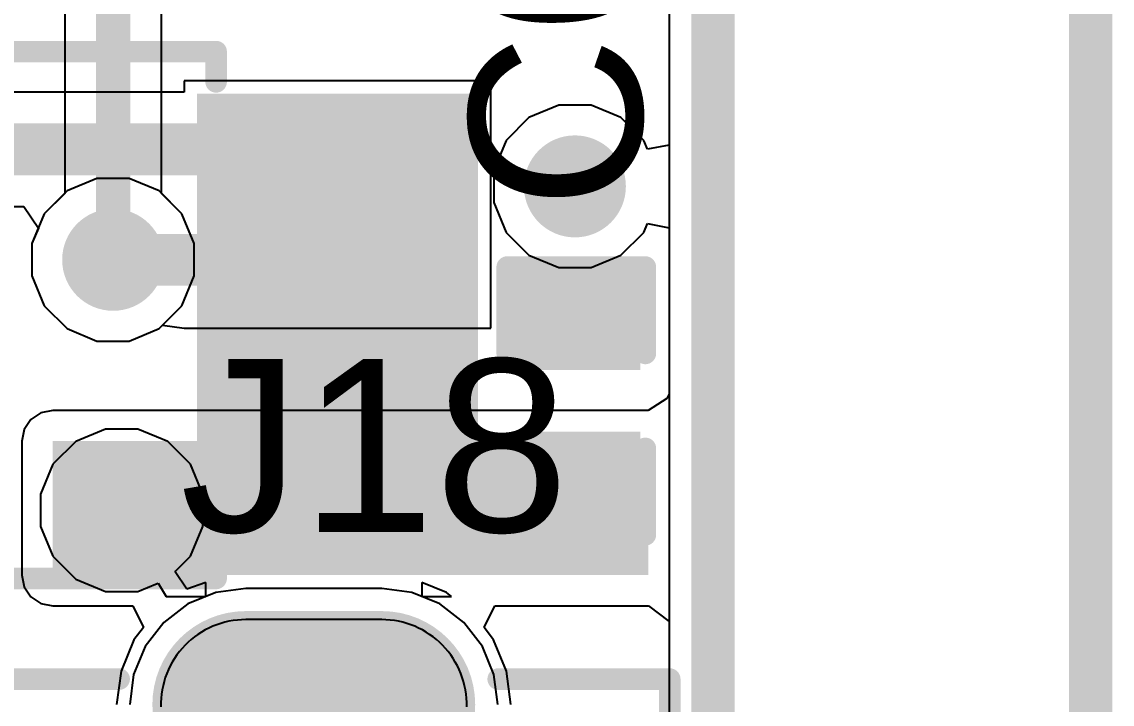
# Model space of a CAD drawing. Header units: inches. Extents: x 0 to 5376, y 0 to 5416.
# Drawn here: x 45.93 to 52.35, y 15.22 to 19.23 of the extents above; entities that cross this region are included whole.
import ezdxf

# ---------------------------------------------------------------- set-up
doc = ezdxf.new("R2010")
doc.units = ezdxf.units.IN
for name, color, linetype in [('Board Outline', 216, 'Continuous'), ('Bottom Layer', 5, 'Continuous'), ('Bottom Overlay', 54, 'Continuous'), ('Bottom Paste', 16, 'Continuous'), ('Bottom Solder', 6, 'Continuous'), ('Dimensions', 6, 'Continuous'), ('Layer 1', 16, 'Continuous'), ('Layer 2', 76, 'Continuous'), ('Multi-Layer', 9, 'Continuous'), ('Pad Holes', 156, 'Continuous'), ('Top Layer', 1, 'Continuous'), ('Top Overlay', 2, 'Continuous'), ('Top Paste', 8, 'Continuous'), ('Top Solder', 216, 'Continuous'), ('Via Holes', 16, 'Continuous')]:
    doc.layers.add(name, color=color, linetype=linetype)
doc.styles.add('Arial', font='', dxfattribs={"height": 0.2})
doc.styles.get('Arial').set_extended_font_data('Arial')

msp = doc.modelspace()

# ---------------------------------------------------------------- hatches: boundary and pattern name
at = {"layer": 'Bottom Layer'}
for points in [[(47.06519924, 18.70600145), (48.51519887999999, 18.70600145), (48.51519887999999, 18.25600235), (47.06519924, 18.25600235)], [(47.06519924, 18.05600021), (48.51519887999999, 18.05600021), (48.51519887999999, 17.60600111), (47.06519924, 17.60600111)], [(49.51279912, 17.24220072), (48.87779912, 17.24220072), (48.87779912, 17.69940072), (49.51279912, 17.69940072)], [(47.06519924, 17.40600151), (48.51519887999999, 17.40600151), (48.51519887999999, 16.95600241), (47.06519924, 16.95600241)], [(49.61899906, 16.76420066), (46.11379906, 16.76420066), (46.11379906, 15.97680066), (49.61899906, 15.97680066)], [(47.06519924, 16.75600027), (48.51519887999999, 16.75600027), (48.51519887999999, 16.30600117), (47.06519924, 16.30600117)], [(49.51279912, 16.30240072), (48.87779912, 16.30240072), (48.87779912, 16.75960072), (49.51279912, 16.75960072)]]:
    msp.add_hatch(color=5, dxfattribs=at).paths.add_polyline_path(points)
h = msp.add_hatch(color=5, dxfattribs=at)
edge = h.paths.add_edge_path()
edge.add_arc((49.18719906, 18.26280066), 0.2999994, 0, 360)
h = msp.add_hatch(color=5, dxfattribs=at)
edge = h.paths.add_edge_path()
edge.add_arc((46.46939905999999, 17.83100066), 0.2999994, 0, 360)
h = msp.add_hatch(color=5, dxfattribs=at)
edge = h.paths.add_edge_path()
edge.add_arc((46.52019906, 16.35780066), 0.2999994, 0, 360)
h = msp.add_hatch(color=5, dxfattribs=at)
edge = h.paths.add_edge_path()
edge.add_arc((48.050323, 15.2146508), 0.499999, 270, 450)
edge.add_line((48.050323, 15.7146498), (47.2503246, 15.7146498))
edge.add_arc((47.2503246, 15.2146508), 0.499999, 90, 270)
edge.add_line((47.2503246, 14.7146518), (48.050323, 14.7146518))
at = {"layer": 'Bottom Paste'}
for points in [[(47.06519924, 18.70600145), (48.51519887999999, 18.70600145), (48.51519887999999, 18.25600235), (47.06519924, 18.25600235)], [(47.06519924, 18.05600021), (48.51519887999999, 18.05600021), (48.51519887999999, 17.60600111), (47.06519924, 17.60600111)], [(49.51279912, 17.24220072), (48.87779912, 17.24220072), (48.87779912, 17.69940072), (49.51279912, 17.69940072)], [(47.06519924, 17.40600151), (48.51519887999999, 17.40600151), (48.51519887999999, 16.95600241), (47.06519924, 16.95600241)], [(47.06519924, 16.75600027), (48.51519887999999, 16.75600027), (48.51519887999999, 16.30600117), (47.06519924, 16.30600117)], [(49.51279912, 16.30240072), (48.87779912, 16.30240072), (48.87779912, 16.75960072), (49.51279912, 16.75960072)]]:
    msp.add_hatch(color=16, dxfattribs=at).paths.add_polyline_path(points)
at = {"layer": 'Bottom Solder'}
for points in [[(46.96359924, 18.80760145), (48.61679888, 18.80760145), (48.61679888, 18.15440235), (46.96359924, 18.15440235)], [(46.96359924, 18.15760021), (48.61679888, 18.15760021), (48.61679888, 17.50440111), (46.96359924, 17.50440111)], [(49.572799, 17.18220084), (48.81779924, 17.18220084), (48.81779924, 17.7594006), (49.572799, 17.7594006)], [(46.96359924, 17.50760151), (48.61679888, 17.50760151), (48.61679888, 16.85440241), (46.96359924, 16.85440241)], [(46.96359924, 16.85760027), (48.61679888, 16.85760027), (48.61679888, 16.20440117), (46.96359924, 16.20440117)], [(49.572799, 16.24240084), (48.81779924, 16.24240084), (48.81779924, 16.8196006), (49.572799, 16.8196006)]]:
    msp.add_hatch(color=6, dxfattribs=at).paths.add_polyline_path(points)
h = msp.add_hatch(color=6, dxfattribs=at)
edge = h.paths.add_edge_path()
edge.add_arc((48.050323, 15.2146508), 0.5500115999999999, 270, 450)
edge.add_line((48.050323, 15.7646624), (47.2503246, 15.7646624))
edge.add_arc((47.2503246, 15.2146508), 0.5500115999999999, 90, 270)
edge.add_line((47.2503246, 14.6646392), (48.050323, 14.6646392))
at = {"layer": 'Layer 1'}
h = msp.add_hatch(color=16, dxfattribs=at)
edge = h.paths.add_edge_path()
edge.add_arc((49.18719906, 18.26280066), 0.2999994, 0, 360)
h = msp.add_hatch(color=16, dxfattribs=at)
edge = h.paths.add_edge_path()
edge.add_arc((46.46939905999999, 17.83100066), 0.2999994, 0, 360)
h = msp.add_hatch(color=16, dxfattribs=at)
edge = h.paths.add_edge_path()
edge.add_arc((46.52019906, 16.35780066), 0.2999994, 0, 360)
h = msp.add_hatch(color=16, dxfattribs=at)
edge = h.paths.add_edge_path()
edge.add_arc((48.050323, 15.2146508), 0.499999, 270, 450)
edge.add_line((48.050323, 15.7146498), (47.2503246, 15.7146498))
edge.add_arc((47.2503246, 15.2146508), 0.499999, 90, 270)
edge.add_line((47.2503246, 14.7146518), (48.050323, 14.7146518))
at = {"layer": 'Layer 2'}
h = msp.add_hatch(color=76, dxfattribs=at)
edge = h.paths.add_edge_path()
edge.add_arc((49.18719906, 18.26280066), 0.2999994, 0, 360)
h = msp.add_hatch(color=76, dxfattribs=at)
edge = h.paths.add_edge_path()
edge.add_arc((46.46939905999999, 17.83100066), 0.2999994, 0, 360)
h = msp.add_hatch(color=76, dxfattribs=at)
edge = h.paths.add_edge_path()
edge.add_arc((46.52019906, 16.35780066), 0.2999994, 0, 360)
h = msp.add_hatch(color=76, dxfattribs=at)
edge = h.paths.add_edge_path()
edge.add_arc((48.050323, 15.2146508), 0.499999, 270, 450)
edge.add_line((48.050323, 15.7146498), (47.2503246, 15.7146498))
edge.add_arc((47.2503246, 15.2146508), 0.499999, 90, 270)
edge.add_line((47.2503246, 14.7146518), (48.050323, 14.7146518))
at = {"layer": 'Multi-Layer'}
h = msp.add_hatch(color=9, dxfattribs=at)
edge = h.paths.add_edge_path()
edge.add_arc((48.050323, 15.2146508), 0.499999, 270, 450)
edge.add_line((48.050323, 15.7146498), (47.2503246, 15.7146498))
edge.add_arc((47.2503246, 15.2146508), 0.499999, 90, 270)
edge.add_line((47.2503246, 14.7146518), (48.050323, 14.7146518))
at = {"layer": 'Pad Holes'}
h = msp.add_hatch(color=7, dxfattribs=at)
edge = h.paths.add_edge_path()
edge.add_arc((48.05039919999999, 15.2146), 0.2999994, 270, 450)
edge.add_line((48.05039919999999, 15.5145994), (47.2504008, 15.5145994))
edge.add_arc((47.2504008, 15.2146), 0.2999994, 90, 270)
edge.add_line((47.2504008, 14.9146006), (48.05039919999999, 14.9146006))
at = {"layer": 'Top Layer'}
h = msp.add_hatch(color=1, dxfattribs=at)
edge = h.paths.add_edge_path()
edge.add_arc((49.18719906, 18.26280066), 0.2999994, 0, 360)
h = msp.add_hatch(color=1, dxfattribs=at)
edge = h.paths.add_edge_path()
edge.add_arc((46.46939905999999, 17.83100066), 0.2999994, 0, 360)
h = msp.add_hatch(color=1, dxfattribs=at)
edge = h.paths.add_edge_path()
edge.add_arc((46.52019906, 16.35780066), 0.2999994, 0, 360)
h = msp.add_hatch(color=1, dxfattribs=at)
edge = h.paths.add_edge_path()
edge.add_arc((48.050323, 15.2146508), 0.499999, 270, 450)
edge.add_line((48.050323, 15.7146498), (47.2503246, 15.7146498))
edge.add_arc((47.2503246, 15.2146508), 0.499999, 90, 270)
edge.add_line((47.2503246, 14.7146518), (48.050323, 14.7146518))
at = {"layer": 'Top Solder'}
h = msp.add_hatch(color=216, dxfattribs=at)
edge = h.paths.add_edge_path()
edge.add_arc((48.050323, 15.2146508), 0.5500115999999999, 270, 450)
edge.add_line((48.050323, 15.7646624), (47.2503246, 15.7646624))
edge.add_arc((47.2503246, 15.2146508), 0.5500115999999999, 90, 270)
edge.add_line((47.2503246, 14.6646392), (48.050323, 14.6646392))
at = {"layer": 'Via Holes'}
h = msp.add_hatch(color=7, dxfattribs=at)
edge = h.paths.add_edge_path()
edge.add_arc((49.18719906, 18.26280066), 0.1499997, 0, 360)
h = msp.add_hatch(color=7, dxfattribs=at)
edge = h.paths.add_edge_path()
edge.add_arc((46.46939905999999, 17.83100066), 0.1499997, 0, 360)
h = msp.add_hatch(color=7, dxfattribs=at)
edge = h.paths.add_edge_path()
edge.add_arc((46.52019906, 16.35780066), 0.1499997, 0, 360)

# ---------------------------------------------------------------- linework, layer by layer
at = {"layer": 'Board Outline'}
msp.add_lwpolyline([(49.99997112, 0, 0.254, 0.254, 0), (49.99999144, 124.99999892, 0.254, 0.254, 0)], format="xyseb", dxfattribs=at)
at = {"layer": 'Bottom Layer'}
for p, q in [((49.7410105, 22.34891898), (49.7410105, 17.04352192)), ((48.69299888, 18.88380018), (46.88739923999999, 18.88380018)), ((46.88739923999999, 18.88380018), (46.88739923999999, 18.81767128)), ((48.69299888, 18.07820362), (48.69299888, 18.88380018)), ((46.88739923999999, 18.81767128), (45.80283956, 18.81767128)), ((45.78204204, 18.14433252), (45.94455378, 18.14433252)), ((45.94455378, 18.14433252), (46.02941264, 18.01732998)), ((48.69299888, 17.42820238), (48.69299888, 18.07820362)), ((46.02941264, 18.01732998), (45.99159966, 17.92603984)), ((45.99159966, 17.92603984), (45.99159966, 17.73596148)), ((45.99159966, 17.73596148), (46.06434017999999, 17.56034842)), ((46.06434017999999, 17.56034842), (46.19874682, 17.42594178)), ((46.19874682, 17.42594178), (46.37435988, 17.35320126)), ((46.56443823999999, 17.35320126), (46.7400513, 17.42594178)), ((46.7400513, 17.42594178), (46.76039924, 17.44628972)), ((46.76039924, 17.44628972), (46.88740178, 17.42819984)), ((46.88740178, 17.42819984), (46.88740178, 17.42820238)), ((46.88740178, 17.42820238), (48.69299888, 17.42820238)), ((46.37435988, 17.35320126), (46.56443823999999, 17.35320126)), ((49.727739, 17.01558446), (49.61899652, 16.945483)), ((49.7410105, 17.04352192), (49.727739, 17.01558446)), ((46.11379906, 16.945483), (46.04442658, 16.93168318)), ((49.61899652, 16.945483), (46.11379906, 16.945483)), ((45.98561288, 16.89238684), (45.94631654, 16.83357314)), ((46.04442658, 16.93168318), (45.98561288, 16.89238684)), ((45.94631654, 16.83357314), (45.93251672, 16.76420066)), ((45.93251672, 16.76420066), (45.93251672, 15.97680066)), ((45.93251672, 15.97680066), (45.94631654, 15.90742818)), ((45.94631654, 15.90742818), (45.98561288, 15.84861448)), ((45.98561288, 15.84861448), (46.04442658, 15.80931814)), ((46.04442658, 15.80931814), (46.11379906, 15.79551832)), ((46.11379906, 15.79551832), (46.58556341999999, 15.79551832)), ((46.58556341999999, 15.79551832), (46.6481922, 15.66851832)), ((48.6524554, 15.66851832), (48.71508418, 15.79551832)), ((48.71508418, 15.79551832), (49.6140105, 15.79551832)), ((49.6140105, 15.79551832), (49.61971279999999, 15.7949773)), ((49.61971279999999, 15.7949773), (49.7410105, 15.70337474)), ((46.6481922, 15.66851832), (46.59170768, 15.59490404)), ((48.70893991999999, 15.59490404), (48.6524554, 15.66851832)), ((49.7410105, 15.70337474), (49.74100796, 0.25896316)), ((46.59170768, 15.59490404), (46.5157312, 15.41148556)), ((48.7849164, 15.41148556), (48.70893991999999, 15.59490404)), ((46.5157312, 15.41148556), (46.48981812, 15.2146508)), ((48.81082948, 15.2146508), (48.7849164, 15.41148556))]:
    msp.add_line(p, q, dxfattribs=at)
for points in [[(45.46379782, 18.4810019, 0.3048, 0.3048, 0), (47.79019906, 18.4810019, 0.3048, 0.3048, 0)], [(46.46939905999999, 17.83100066, 0.3048, 0.3048, 0), (47.79019906, 17.83100066, 0.3048, 0.3048, 0)]]:
    msp.add_lwpolyline(points, format="xyseb", dxfattribs=at)
for points in [[(47.71399905999999, 18.4810019, 0.1524, 0.1524, 1), (47.86639905999999, 18.4810019, 0.1524, 0.1524, 1)], [(46.39319906, 17.83100066, 0.1524, 0.1524, 1), (46.54559906, 17.83100066, 0.1524, 0.1524, 1)], [(47.71399905999999, 17.83100066, 0.1524, 0.1524, 1), (47.86639905999999, 17.83100066, 0.1524, 0.1524, 1)]]:
    msp.add_lwpolyline(points, format="xyseb", close=True, dxfattribs=at)
at = {"layer": 'Bottom Overlay'}
for points in [[(42.60499734, 19.05540004, 0.127, 0.127, 0), (47.07539733999999, 19.05540004, 0.127, 0.127, 0)], [(47.07539988, 18.87760004, 0.127, 0.127, 0), (47.07539988, 19.05540004, 0.127, 0.127, 0)], [(48.78889912, 17.78830072, 0.127, 0.127, 0), (49.60169912, 17.78830072, 0.127, 0.127, 0)], [(48.78889912, 17.28030072, 0.127, 0.127, 0), (48.78889912, 17.78830072, 0.127, 0.127, 0)], [(49.60169912, 17.28030072, 0.127, 0.127, 0), (49.60169912, 17.78830072, 0.127, 0.127, 0)], [(48.78889912, 16.21350072, 0.127, 0.127, 0), (48.78889912, 16.72150072, 0.127, 0.127, 0)], [(49.60169912, 16.21350072, 0.127, 0.127, 0), (49.60169912, 16.72150072, 0.127, 0.127, 0)], [(48.78889912, 16.21350072, 0.127, 0.127, 0), (49.60169912, 16.21350072, 0.127, 0.127, 0)], [(47.07539988, 15.95660258, 0.127, 0.127, 0), (47.07539988, 16.13440258, 0.127, 0.127, 0)], [(42.60499734, 15.95660258, 0.127, 0.127, 0), (47.07539733999999, 15.95660258, 0.127, 0.127, 0)]]:
    msp.add_lwpolyline(points, format="xyseb", dxfattribs=at)
for points in [[(47.04364734, 19.05540004, 0.0635, 0.0635, 1), (47.10714734, 19.05540004, 0.0635, 0.0635, 1)], [(47.04364988, 19.05540004, 0.0635, 0.0635, 1), (47.10714988, 19.05540004, 0.0635, 0.0635, 1)], [(47.04364988, 18.87760004, 0.0635, 0.0635, 1), (47.10714988, 18.87760004, 0.0635, 0.0635, 1)], [(48.75714912, 17.78830072, 0.0635, 0.0635, 1), (48.82064912, 17.78830072, 0.0635, 0.0635, 1)], [(48.75714912, 17.78830072, 0.0635, 0.0635, 1), (48.82064912, 17.78830072, 0.0635, 0.0635, 1)], [(49.56994912, 17.78830072, 0.0635, 0.0635, 1), (49.63344912, 17.78830072, 0.0635, 0.0635, 1)], [(49.56994912, 17.78830072, 0.0635, 0.0635, 1), (49.63344912, 17.78830072, 0.0635, 0.0635, 1)], [(48.75714912, 17.28030072, 0.0635, 0.0635, 1), (48.82064912, 17.28030072, 0.0635, 0.0635, 1)], [(49.56994912, 17.28030072, 0.0635, 0.0635, 1), (49.63344912, 17.28030072, 0.0635, 0.0635, 1)], [(48.75714912, 16.72150072, 0.0635, 0.0635, 1), (48.82064912, 16.72150072, 0.0635, 0.0635, 1)], [(49.56994912, 16.72150072, 0.0635, 0.0635, 1), (49.63344912, 16.72150072, 0.0635, 0.0635, 1)], [(48.75714912, 16.21350072, 0.0635, 0.0635, 1), (48.82064912, 16.21350072, 0.0635, 0.0635, 1)], [(48.75714912, 16.21350072, 0.0635, 0.0635, 1), (48.82064912, 16.21350072, 0.0635, 0.0635, 1)], [(49.56994912, 16.21350072, 0.0635, 0.0635, 1), (49.63344912, 16.21350072, 0.0635, 0.0635, 1)], [(49.56994912, 16.21350072, 0.0635, 0.0635, 1), (49.63344912, 16.21350072, 0.0635, 0.0635, 1)], [(47.04364988, 16.13440258, 0.0635, 0.0635, 1), (47.10714988, 16.13440258, 0.0635, 0.0635, 1)], [(47.04364734, 15.95660258, 0.0635, 0.0635, 1), (47.10714734, 15.95660258, 0.0635, 0.0635, 1)], [(47.04364988, 15.95660258, 0.0635, 0.0635, 1), (47.10714988, 15.95660258, 0.0635, 0.0635, 1)]]:
    msp.add_lwpolyline(points, format="xyseb", close=True, dxfattribs=at)
at = {"layer": 'Dimensions'}
msp.add_lwpolyline([(52.2224, 0, 0.254, 0.254, 0), (52.2224, 54.19662516, 0.254, 0.254, 0)], format="xyseb", dxfattribs=at)
at = {"layer": 'Layer 1'}
for p, q in [((49.74101304, 24.03276626), (49.74100796, 0.25896316)), ((46.37435988, 18.30880006), (46.19874682, 18.23605954)), ((46.56443823999999, 18.30880006), (46.37435988, 18.30880006)), ((46.7400513, 18.23605954), (46.56443823999999, 18.30880006)), ((46.19874682, 18.23605954), (46.06434017999999, 18.1016529)), ((46.87445794, 18.1016529), (46.7400513, 18.23605954)), ((46.06434017999999, 18.1016529), (45.99159966, 17.92603984)), ((46.94719846, 17.92603984), (46.87445794, 18.1016529)), ((45.99159966, 17.92603984), (45.99159966, 17.73596148)), ((46.94719846, 17.73596148), (46.94719846, 17.92603984)), ((45.99159966, 17.73596148), (46.06434017999999, 17.56034842)), ((46.87445794, 17.56034842), (46.94719846, 17.73596148)), ((46.06434017999999, 17.56034842), (46.19874682, 17.42594178)), ((46.7400513, 17.42594178), (46.87445794, 17.56034842)), ((46.19874682, 17.42594178), (46.37435988, 17.35320126)), ((46.56443823999999, 17.35320126), (46.7400513, 17.42594178)), ((46.37435988, 17.35320126), (46.56443823999999, 17.35320126)), ((46.42515988, 16.83560006), (46.24954682, 16.76285954)), ((46.61523824, 16.83560006), (46.42515988, 16.83560006)), ((46.79085129999999, 16.76285954), (46.61523824, 16.83560006)), ((46.24954682, 16.76285954), (46.11514018, 16.6284529)), ((46.92525793999999, 16.6284529), (46.79085129999999, 16.76285954)), ((46.11514018, 16.6284529), (46.04239966, 16.45283984)), ((46.99799846, 16.45283984), (46.92525793999999, 16.6284529)), ((46.04239966, 16.45283984), (46.04239966, 16.26276148)), ((46.99799846, 16.26276148), (46.99799846, 16.45283984)), ((46.04239966, 16.26276148), (46.11514018, 16.08714842)), ((46.92525793999999, 16.08714842), (46.99799846, 16.26276148)), ((46.11514018, 16.08714842), (46.24954682, 15.95274178)), ((46.83701072, 15.9989012), (46.92525793999999, 16.08714842)), ((46.83383572, 15.99571858), (46.83701072, 15.9989012)), ((46.90226585999999, 15.89330832), (46.83383572, 15.99571858)), ((46.24954682, 15.95274178), (46.42515988, 15.88000126)), ((46.61523824, 15.88000126), (46.72793042, 15.92667884)), ((46.72793042, 15.92667884), (46.73472492, 15.92948808)), ((46.73472492, 15.92948808), (46.7808183, 15.8496508)), ((47.01463038, 15.93314822), (46.90229126, 15.89326514)), ((47.0153238, 15.93343524), (47.01463038, 15.93314822)), ((47.0153238, 15.8496508), (47.0153238, 15.93343524)), ((48.43057624, 15.87326772), (48.2853238, 15.93343524)), ((48.2853238, 15.93343524), (48.2853238, 15.8496508)), ((46.42515988, 15.88000126), (46.61523824, 15.88000126)), ((46.90229126, 15.89326514), (46.90226332, 15.89330832)), ((46.90226332, 15.89330832), (46.90226585999999, 15.89330832)), ((48.46135342, 15.8496508), (48.43057624, 15.87326772)), ((46.7808183, 15.8496508), (47.0153238, 15.8496508)), ((48.2853238, 15.8496508), (48.46135342, 15.8496508))]:
    msp.add_line(p, q, dxfattribs=at)
at = {"layer": 'Layer 2'}
for p, q in [((49.7410105, 19.63149236), (49.7410105, 18.5061987)), ((46.75427276, 18.22183808), (46.75427276, 19.54518824)), ((46.18452535999999, 19.4272027), (46.18452535999999, 18.22183808)), ((49.09215988, 18.74060006), (48.91654681999999, 18.66785954)), ((49.28223824, 18.74060006), (49.09215988, 18.74060006)), ((49.45785129999999, 18.66785954), (49.28223824, 18.74060006)), ((48.91654681999999, 18.66785954), (48.78214017999999, 18.5334529)), ((49.59225794, 18.5334529), (49.45785129999999, 18.66785954)), ((48.78214017999999, 18.5334529), (48.70939966, 18.35783984)), ((49.6140105, 18.4809384), (49.59225794, 18.5334529)), ((49.7410105, 18.5061987), (49.6140105, 18.4809384)), ((48.70939966, 18.35783984), (48.70939966, 18.16776148)), ((46.18452535999999, 18.22183808), (46.06434017999999, 18.1016529)), ((46.87445794, 18.1016529), (46.75427276, 18.22183808)), ((48.70939966, 18.16776148), (48.78214017999999, 17.99214842)), ((46.06434017999999, 18.1016529), (45.99159966, 17.92603984)), ((46.94719846, 17.92603984), (46.87445794, 18.1016529)), ((49.59225794, 17.99214842), (49.6140105, 18.04466292)), ((49.6140105, 18.04466292), (49.7410105, 18.01940262)), ((48.78214017999999, 17.99214842), (48.91654681999999, 17.85774178)), ((49.45785129999999, 17.85774178), (49.59225794, 17.99214842)), ((49.7410105, 18.01940262), (49.7410105, 8.889999999999999)), ((45.99159966, 17.92603984), (45.99159966, 17.73596148)), ((46.94719846, 17.73596148), (46.94719846, 17.92603984)), ((48.91654681999999, 17.85774178), (49.09215988, 17.78500126)), ((49.28223824, 17.78500126), (49.45785129999999, 17.85774178)), ((49.09215988, 17.78500126), (49.28223824, 17.78500126)), ((45.99159966, 17.73596148), (46.06434017999999, 17.56034842)), ((46.87445794, 17.56034842), (46.94719846, 17.73596148)), ((46.06434017999999, 17.56034842), (46.19874682, 17.42594178)), ((46.7400513, 17.42594178), (46.87445794, 17.56034842)), ((46.19874682, 17.42594178), (46.37435988, 17.35320126)), ((46.56443823999999, 17.35320126), (46.7400513, 17.42594178)), ((46.37435988, 17.35320126), (46.56443823999999, 17.35320126)), ((47.07338312, 15.87500508), (46.90850156, 15.80670702)), ((47.2503246, 15.89829942), (47.07338312, 15.87500508)), ((48.050323, 15.89829942), (47.2503246, 15.89829942)), ((48.22726448, 15.87500508), (48.050323, 15.89829942)), ((48.39214603999999, 15.80670702), (48.22726448, 15.87500508)), ((46.90850156, 15.80670702), (46.7669118, 15.6980636)), ((48.5337358, 15.6980636), (48.39214603999999, 15.80670702)), ((46.7669118, 15.6980636), (46.65826838, 15.55647384)), ((48.64237922, 15.55647384), (48.5337358, 15.6980636)), ((46.65826838, 15.55647384), (46.58997032, 15.39159228)), ((48.71067728, 15.39159228), (48.64237922, 15.55647384)), ((46.58997032, 15.39159228), (46.56667598, 15.2146508)), ((48.73397162, 15.2146508), (48.71067728, 15.39159228))]:
    msp.add_line(p, q, dxfattribs=at)
msp.add_lwpolyline([(46.46939905999999, 17.83100066, 0.2032, 0.2032, 0), (46.46939905999999, 19.54520094, 0.2032, 0.2032, 0)], format="xyseb", dxfattribs=at)
msp.add_lwpolyline([(46.41859906, 17.83100066, 0.1016, 0.1016, 1), (46.52019906, 17.83100066, 0.1016, 0.1016, 1)], format="xyseb", close=True, dxfattribs=at)
at = {"layer": 'Top Layer'}
for p, q in [((49.7410105, 22.52631766), (49.74100796, 0.25896316)), ((46.37435988, 18.30880006), (46.19874682, 18.23605954)), ((46.56443823999999, 18.30880006), (46.37435988, 18.30880006)), ((46.7400513, 18.23605954), (46.56443823999999, 18.30880006)), ((46.19874682, 18.23605954), (46.06434017999999, 18.1016529)), ((46.87445794, 18.1016529), (46.7400513, 18.23605954)), ((46.06434017999999, 18.1016529), (45.99159966, 17.92603984)), ((46.94719846, 17.92603984), (46.87445794, 18.1016529)), ((45.99159966, 17.92603984), (45.99159966, 17.73596148)), ((46.94719846, 17.73596148), (46.94719846, 17.92603984)), ((45.99159966, 17.73596148), (46.06434017999999, 17.56034842)), ((46.87445794, 17.56034842), (46.94719846, 17.73596148)), ((46.06434017999999, 17.56034842), (46.19874682, 17.42594178)), ((46.7400513, 17.42594178), (46.87445794, 17.56034842)), ((46.19874682, 17.42594178), (46.37435988, 17.35320126)), ((46.56443823999999, 17.35320126), (46.7400513, 17.42594178)), ((46.37435988, 17.35320126), (46.56443823999999, 17.35320126)), ((46.42515988, 16.83560006), (46.24954682, 16.76285954)), ((46.61523824, 16.83560006), (46.42515988, 16.83560006)), ((46.79085129999999, 16.76285954), (46.61523824, 16.83560006)), ((46.24954682, 16.76285954), (46.11514018, 16.6284529)), ((46.92525793999999, 16.6284529), (46.79085129999999, 16.76285954)), ((46.11514018, 16.6284529), (46.04239966, 16.45283984)), ((46.99799846, 16.45283984), (46.92525793999999, 16.6284529)), ((46.04239966, 16.45283984), (46.04239966, 16.26276148)), ((46.99799846, 16.26276148), (46.99799846, 16.45283984)), ((46.04239966, 16.26276148), (46.11514018, 16.08714842)), ((46.92525793999999, 16.08714842), (46.99799846, 16.26276148)), ((46.11514018, 16.08714842), (46.24954682, 15.95274178)), ((46.83701072, 15.9989012), (46.92525793999999, 16.08714842)), ((46.83383572, 15.99571858), (46.83701072, 15.9989012)), ((46.90226585999999, 15.89330832), (46.83383572, 15.99571858)), ((46.24954682, 15.95274178), (46.42515988, 15.88000126)), ((46.61523824, 15.88000126), (46.72793042, 15.92667884)), ((46.72793042, 15.92667884), (46.73472492, 15.92948808)), ((46.73472492, 15.92948808), (46.7808183, 15.8496508)), ((47.01463038, 15.93314822), (46.90229126, 15.89326514)), ((47.0153238, 15.93343524), (47.01463038, 15.93314822)), ((47.0153238, 15.8496508), (47.0153238, 15.93343524)), ((48.43057624, 15.87326772), (48.2853238, 15.93343524)), ((48.2853238, 15.93343524), (48.2853238, 15.8496508)), ((46.42515988, 15.88000126), (46.61523824, 15.88000126)), ((46.90229126, 15.89326514), (46.90226332, 15.89330832)), ((46.90226332, 15.89330832), (46.90226585999999, 15.89330832)), ((48.46135342, 15.8496508), (48.43057624, 15.87326772)), ((46.7808183, 15.8496508), (47.0153238, 15.8496508)), ((48.2853238, 15.8496508), (48.46135342, 15.8496508))]:
    msp.add_line(p, q, dxfattribs=at)
at = {"layer": 'Top Overlay'}
for points in [[(44.4872618, 15.364714, 0.127, 0.127, 0), (46.50473299999999, 15.364714, 0.127, 0.127, 0)], [(48.73576739999999, 15.364714, 0.127, 0.127, 0), (49.745265, 15.364714, 0.127, 0.127, 0)], [(49.745265, 15.364714, 0.127, 0.127, 0), (49.75026879999999, 7.8647036, 0.127, 0.127, 0)]]:
    msp.add_lwpolyline(points, format="xyseb", dxfattribs=at)
for points in [[(46.472983, 15.364714, 0.0635, 0.0635, 1), (46.536483, 15.364714, 0.0635, 0.0635, 1)], [(48.7040174, 15.364714, 0.0635, 0.0635, 1), (48.7675174, 15.364714, 0.0635, 0.0635, 1)], [(49.71351499999999, 15.364714, 0.0635, 0.0635, 1), (49.777015, 15.364714, 0.0635, 0.0635, 1)], [(49.71351499999999, 15.364714, 0.0635, 0.0635, 1), (49.777015, 15.364714, 0.0635, 0.0635, 1)]]:
    msp.add_lwpolyline(points, format="xyseb", close=True, dxfattribs=at)
at = {"layer": 'Top Paste'}
for p, q in [((47.0333832, 15.6651452), (47.011209, 15.653766)), ((47.0561162, 15.6753814), (47.0333832, 15.6651452)), ((47.07930639999999, 15.6845), (47.0561162, 15.6753814)), ((47.10295379999999, 15.6924248), (47.07930639999999, 15.6845)), ((47.12695679999999, 15.6991812), (47.10295379999999, 15.6924248)), ((47.1512392, 15.7047438), (47.12695679999999, 15.6991812)), ((47.175801, 15.7090618), (47.1512392, 15.7047438)), ((47.2005406, 15.7121606), (47.175801, 15.7090618)), ((47.22540719999999, 15.7140402), (47.2005406, 15.7121606)), ((47.2503246, 15.7146498), (47.22540719999999, 15.7140402)), ((48.050323, 15.7146498), (47.2503246, 15.7146498)), ((48.0752404, 15.7140402), (48.050323, 15.7146498)), ((48.10010699999999, 15.7121606), (48.0752404, 15.7140402)), ((48.1248466, 15.7090618), (48.10010699999999, 15.7121606)), ((48.1494084, 15.7047438), (48.1248466, 15.7090618)), ((48.1736908, 15.6991812), (48.1494084, 15.7047438)), ((48.1976938, 15.6924248), (48.1736908, 15.6991812)), ((48.2213412, 15.6845), (48.1976938, 15.6924248)), ((48.2445314, 15.6753814), (48.2213412, 15.6845)), ((48.26726439999999, 15.6651452), (48.2445314, 15.6753814)), ((48.2894386, 15.653766), (48.26726439999999, 15.6651452)), ((46.9289384, 15.5976828), (46.910244, 15.5811728)), ((46.94842019999999, 15.6132276), (46.9289384, 15.5976828)), ((46.968664, 15.6277818), (46.94842019999999, 15.6132276)), ((46.989619, 15.6412946), (46.968664, 15.6277818)), ((47.011209, 15.653766), (46.989619, 15.6412946)), ((48.3110286, 15.6412946), (48.2894386, 15.653766)), ((48.33198359999999, 15.6277818), (48.3110286, 15.6412946)), ((48.3522274, 15.6132276), (48.33198359999999, 15.6277818)), ((48.3717092, 15.5976828), (48.3522274, 15.6132276)), ((48.3904036, 15.5811728), (48.3717092, 15.5976828)), ((46.875446, 15.5454858), (46.8594186, 15.526385)), ((46.8923878, 15.5637738), (46.875446, 15.5454858)), ((46.910244, 15.5811728), (46.8923878, 15.5637738)), ((48.4082598, 15.5637738), (48.3904036, 15.5811728)), ((48.42520159999999, 15.5454858), (48.4082598, 15.5637738)), ((48.441229, 15.526385), (48.42520159999999, 15.5454858)), ((46.83031019999999, 15.4859228), (46.8173054, 15.464663)), ((46.8443564, 15.5065222), (46.83031019999999, 15.4859228)), ((46.8594186, 15.526385), (46.8443564, 15.5065222)), ((48.4562912, 15.5065222), (48.441229, 15.526385)), ((48.47033739999999, 15.4859228), (48.4562912, 15.5065222)), ((48.4833422, 15.464663), (48.47033739999999, 15.4859228)), ((46.7945724, 15.4202892), (46.784895, 15.3973276)), ((46.8053928, 15.4427682), (46.7945724, 15.4202892)), ((46.8173054, 15.464663), (46.8053928, 15.4427682)), ((48.4952548, 15.4427682), (48.4833422, 15.464663)), ((48.5060752, 15.4202892), (48.4952548, 15.4427682)), ((48.5157526, 15.3973276), (48.5060752, 15.4202892)), ((46.76902, 15.3500582), (46.7628732, 15.3259028)), ((46.7763606, 15.3738834), (46.76902, 15.3500582)), ((46.784895, 15.3973276), (46.7763606, 15.3738834)), ((48.52428699999999, 15.3738834), (48.5157526, 15.3973276)), ((48.53162759999999, 15.3500582), (48.52428699999999, 15.3738834)), ((48.5377744, 15.3259028), (48.53162759999999, 15.3500582)), ((46.75421179999999, 15.27683), (46.7517226, 15.2520142)), ((46.75792019999999, 15.301468), (46.75421179999999, 15.27683)), ((46.7628732, 15.3259028), (46.75792019999999, 15.301468)), ((48.5427274, 15.301468), (48.5377744, 15.3259028)), ((48.5464358, 15.27683), (48.5427274, 15.301468)), ((48.548925, 15.2520142), (48.5464358, 15.27683)), ((46.7517226, 15.2520142), (46.750478, 15.2271222)), ((46.750478, 15.2271222), (46.750478, 15.2021794)), ((46.7517226, 15.2520142), (46.7517226, 15.2520142)), ((48.5501696, 15.2271222), (48.548925, 15.2520142)), ((48.5501696, 15.2021794), (48.5501696, 15.2271222))]:
    msp.add_line(p, q, dxfattribs=at)

# ---------------------------------------------------------------- texts
at = {"layer": 'Bottom Overlay', "style": 'Arial', "text_generation_flag": 2}
msp.add_text('C60', height=1.016, rotation=270, dxfattribs=at).set_placement((48.56496256, 18.12756852))
at = {"layer": 'Top Overlay', "style": 'Arial'}
msp.add_text('J18', height=1.016, dxfattribs=at).set_placement((46.86341148, 16.2307651))

doc.saveas('drawing.dxf')
